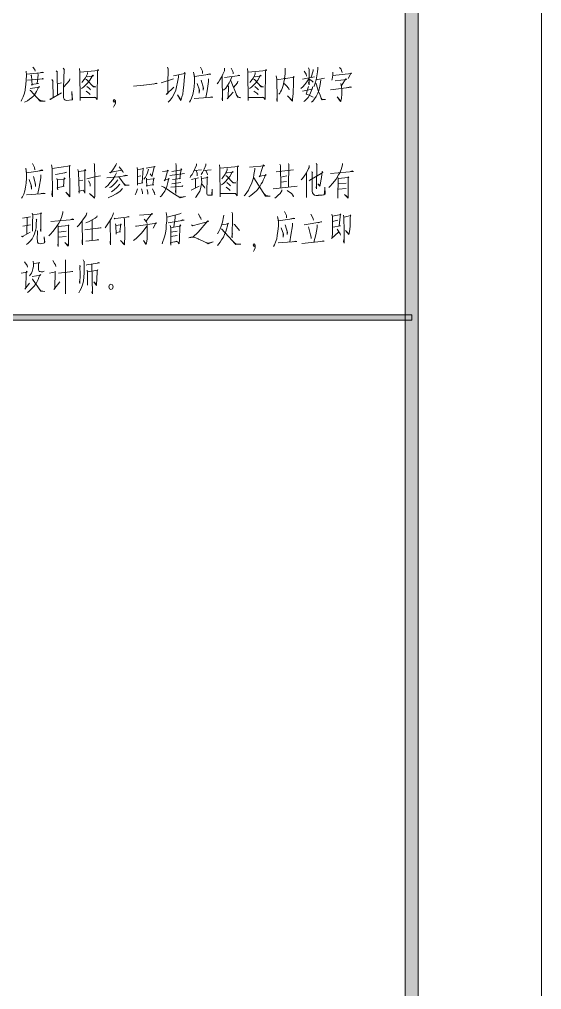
# Model space of a CAD drawing. Header units: millimetres. Extents: x 210 to 63265, y -7201 to 22496.
# Drawn here: x 61255 to 63265, y 11393 to 15126 of the extents above; entities that cross this region are included whole.
import ezdxf

# ---------------------------------------------------------------- set-up
doc = ezdxf.new("R2010")
doc.units = ezdxf.units.MM

msp = doc.modelspace()

# ---------------------------------------------------------------- hatches: boundary and pattern name
h = msp.add_hatch(color=0)
h.dxf.hatch_style = 2
h.paths.add_polyline_path([(62790.1, -6726.4), (62740, -6676.5), (62740, 21971.2), (62790.1, 22021.1)])
h = msp.add_hatch(color=0)
h.dxf.hatch_style = 2
h.paths.add_polyline_path([(60263.2, 13968.4), (60263.2, 13989.8), (62765, 13989.8), (62765, 13968.4)])

# ---------------------------------------------------------------- linework, layer by layer
at = {"color": 0, "lineweight": 0}
for points in [[(21218.6, -7201.3), (21218.6, 22496), (63265, 22496), (63265, -7201.3)], [(62790.1, -6726.4), (62740, -6676.5), (62740, 21971.2), (62790.1, 22021.1)], [(61616.3, 14097.2), (61613.8, 14104.7), (61607.8, 14107.7), (61601.9, 14104.7), (61599.4, 14097.2), (61601.9, 14089.7), (61607.8, 14086.4), (61613.8, 14089.7)], [(60263.2, 13968.4), (60263.2, 13989.8), (62765, 13989.8), (62765, 13968.4)]]:
    msp.add_lwpolyline(points, close=True, dxfattribs=at)
for points in [[(61306.7, 14942.3), (61314.4, 14932.8), (61316, 14926.3)], [(61423.7, 14938), (61428.9, 14931.7), (61427.1, 14932.8), (61425.5, 14862.8), (61425.5, 14833.1), (61425.5, 14824.5), (61427.1, 14819.4), (61430.5, 14816.1), (61434.8, 14814), (61459.5, 14816.1), (61457.7, 14848), (61458.6, 14817.2)], [(61486.5, 14936.9), (61488.3, 14923.1), (61489.9, 14814), (61489, 14825.6), (61549.3, 14825.6), (61545, 14826.7), (61536.6, 14825.6)], [(61489, 14923.1), (61560.4, 14929.6), (61557.7, 14932.8), (61556.1, 14923.1), (61555.2, 14827.8), (61554.3, 14817.2), (61548.4, 14825.6)], [(61824.9, 14942.3), (61828.3, 14933.9), (61827.4, 14936.9), (61826.5, 14876.6), (61826.5, 14840.5), (61820.6, 14836.4), (61849.4, 14865)], [(61952.1, 14942.3), (61959.6, 14926.3), (61960.5, 14917.9)], [(62045.3, 14938), (62044.6, 14927.4), (62038.5, 14914.7), (62032.6, 14903.1), (62026.7, 14893.6), (62021.7, 14885), (62016.5, 14877.7)], [(62070, 14938), (62076.8, 14925.3), (62077.5, 14922.2), (62077.5, 14916.9)], [(62132.8, 14936.9), (62134.4, 14923.1), (62136, 14814), (62135.3, 14825.6), (62195.4, 14825.6), (62191.3, 14826.7), (62182.7, 14825.6)], [(62135.3, 14923.1), (62206.5, 14929.6), (62204, 14932.8), (62202.2, 14923.1), (62201.5, 14827.8), (62200.6, 14817.2), (62194.7, 14825.6)], [(62278.6, 14938), (62277.7, 14916.9), (62276.1, 14898.8), (62276.1, 14896.6), (62273.4, 14883.9), (62270, 14871.2), (62266.8, 14859.6), (62264.1, 14853.2), (62260, 14846.9), (62257.3, 14841.5), (62253.9, 14838.3)], [(62368.4, 14940.1), (62370.2, 14932.8), (62370.2, 14874.5), (62368.4, 14881.8), (62370.2, 14888.2)], [(62385.4, 14932.8), (62385.4, 14927.4), (62378.6, 14903.1)], [(62403.3, 14942.3), (62403.3, 14936), (62402.4, 14924.2), (62399.9, 14909.3), (62397.4, 14893.6), (62394, 14880.7), (62389.7, 14869.1), (62388.8, 14865.9)], [(62487.2, 14941.2), (62493.1, 14934.9), (62495.6, 14929.6), (62496.5, 14925.3), (62497.4, 14921.1)], [(61281.3, 14926.3), (61282.2, 14911.5), (61281.3, 14891.5), (61279.7, 14875.5), (61277.9, 14856.4), (61277, 14854.2), (61274.5, 14841.5), (61270.2, 14827.8), (61265.2, 14817.2), (61262.7, 14811.8)], [(61283.1, 14914.7), (61348.4, 14922.2), (61344.1, 14923.1), (61338.2, 14921.1)], [(61287.2, 14891.5), (61348.4, 14897.7), (61345, 14898.8), (61341.6, 14896.6)], [(61299.9, 14912.6), (61301.7, 14908.3), (61304.2, 14872.3), (61302.6, 14875.5), (61328.7, 14878.8), (61323.7, 14878.8), (61327.1, 14912.6), (61326.2, 14917.9)], [(61380.6, 14894.5), (61385.6, 14887.2), (61384, 14888.2), (61385.6, 14825.6)], [(61397.4, 14928.5), (61402.6, 14923.1), (61400.8, 14924.2), (61401.7, 14834.2)], [(61449.3, 14897.7), (61448.4, 14890.4), (61426.4, 14865.9)], [(61512.8, 14906.3), (61516.2, 14905.2), (61540, 14908.3), (61537.5, 14911.5), (61526.4, 14891.5), (61518, 14880.7), (61510.3, 14872.3), (61502.6, 14865), (61494.2, 14859.6)], [(61517.1, 14922.2), (61517.1, 14916.9), (61509.4, 14900.9), (61500.1, 14888.2), (61495.8, 14882.9)], [(61511.2, 14894.5), (61513.7, 14894.5), (61540, 14866.9), (61549.3, 14866.9), (61540, 14869.1), (61535.7, 14871.2)], [(61801.1, 14881.8), (61848.5, 14897.7)], [(61867.3, 14910.4), (61867.3, 14903.1), (61863.9, 14883.9), (61860.5, 14865.9), (61857.1, 14853.2), (61851.2, 14839.4), (61843.5, 14825.6), (61835.1, 14815.1), (61827.4, 14807.7)], [(61848.5, 14908.3), (61891.8, 14917.9), (61890.9, 14922.2), (61893.6, 14917.9), (61891.8, 14916.9), (61889.3, 14891.5), (61888.4, 14872.3), (61885.9, 14854.2), (61884.3, 14838.3), (61880.9, 14827.8), (61878.2, 14818.3), (61876.6, 14814), (61863.9, 14835.3), (61876.6, 14816.1)], [(61977.5, 14913.6), (61988.6, 14916.9), (61992, 14914.7), (61990.2, 14914.7), (61929.2, 14906.3), (61925.8, 14923.1), (61929.2, 14902), (61929.2, 14885), (61927.4, 14865.9), (61924.9, 14850.1), (61922.4, 14836.4), (61918.1, 14823.5), (61913.8, 14814), (61909.7, 14807.7)], [(61983.4, 14897.7), (61983.4, 14887.2), (61977.5, 14851), (61972.5, 14825.6)], [(62036, 14909.3), (62036.9, 14812.9), (62036, 14819.4), (62036.9, 14831)], [(62073.4, 14905.2), (62067.5, 14892.5), (62063.2, 14881.8), (62056.4, 14871.2), (62049.6, 14861.8), (62041.2, 14853.2)], [(62045.3, 14902), (62103.8, 14910.4), (62099.7, 14911.5), (62092.9, 14909.3)], [(62068.2, 14893.6), (62094.5, 14826.7), (62108.1, 14824.5), (62096.3, 14827.8), (62090.2, 14837.2)], [(62158.9, 14906.3), (62162.3, 14905.2), (62186.1, 14908.3), (62183.6, 14911.5), (62172.5, 14891.5), (62164.1, 14880.7), (62156.4, 14872.3), (62148.9, 14865), (62140.3, 14859.6)], [(62163.2, 14922.2), (62163.2, 14916.9), (62155.7, 14900.9), (62146.2, 14888.2), (62142.1, 14882.9)], [(62157.3, 14894.5), (62159.8, 14894.5), (62186.1, 14866.9), (62195.4, 14866.9), (62186.1, 14869.1), (62181.8, 14871.2)], [(62243, 14909.3), (62245.5, 14895.6), (62248, 14820.4), (62248, 14809.7), (62246.4, 14816.1), (62247.1, 14829.9)], [(62246.4, 14893.6), (62278.6, 14898.8), (62280.2, 14898.8), (62313.3, 14903.1), (62310.8, 14906.3), (62309.9, 14904.2), (62309.9, 14881.8), (62309.9, 14862.8), (62309.2, 14860.7), (62309.2, 14842.6), (62309.2, 14840.5), (62307.4, 14828.8), (62306.5, 14819.4), (62305.8, 14810.8), (62287, 14832.1), (62304.9, 14814), (62306.5, 14824.5)], [(62369.3, 14897.7), (62361.6, 14886.1), (62354.1, 14875.5), (62346.4, 14866.9), (62338.7, 14859.6)], [(62345.5, 14896.6), (62391.3, 14905.2)], [(62350.7, 14926.3), (62358.4, 14914.7), (62360, 14907.4)], [(62370.2, 14895.6), (62380.4, 14889.3), (62385.4, 14883.9)], [(62415.1, 14893.6), (62412.6, 14875.5), (62410.1, 14862.8), (62407.4, 14852.1), (62404, 14842.6), (62397.4, 14829.9), (62391.3, 14820.4), (62384.5, 14811.8), (62379.5, 14807.7)], [(62398.1, 14893.6), (62429.6, 14899.9)], [(62461.8, 14923.1), (62461.8, 14911.5), (62460.9, 14903.1), (62459.3, 14896.6), (62457.5, 14891.5)], [(62461.8, 14910.4), (62533, 14917.9), (62532.1, 14920.1), (62521.2, 14898.8)], [(62470.2, 14889.3), (62514.4, 14894.5), (62511.9, 14897.7), (62494.9, 14871.2)], [(61296.5, 14860.7), (61333, 14865), (61330.5, 14868), (61326.2, 14858.5), (61321.2, 14848), (61316.9, 14841.5), (61311.9, 14834.2), (61311.9, 14833.1), (61303.3, 14825.6), (61294.9, 14819.4), (61286.3, 14812.9), (61275.4, 14807.7)], [(61417.8, 14881.8), (61401.7, 14877.7)], [(61515.3, 14868), (61524.8, 14860.7), (61528.9, 14855.3)], [(61694.3, 14869.1), (61733.3, 14873.4), (61734.1, 14873.4), (61785, 14878.8), (61781.6, 14880.7), (61771.4, 14876.6)], [(61939.4, 14879.6), (61948.7, 14854.2), (61947.8, 14842.6), (61946.9, 14857.5)], [(61955.5, 14891.5), (61963.9, 14861.8), (61963, 14853.2), (61962.3, 14868)], [(62058, 14871.2), (62059.8, 14868), (62058.9, 14825.6), (62055.5, 14820.4), (62077.5, 14845.8)], [(62096.3, 14888.2), (62094.5, 14881.8), (62079.3, 14863.9)], [(62161.6, 14868), (62170.9, 14860.7), (62175.2, 14855.3)], [(62274.3, 14878.8), (62283.6, 14870.2), (62291.3, 14861.8), (62293.8, 14855.3), (62292.2, 14859.6)], [(62345.5, 14850.1), (62382, 14857.5), (62382.9, 14866.9), (62382.9, 14862.8), (62378.6, 14850.1), (62372.7, 14836.4), (62366.8, 14825.6), (62360, 14819.4), (62354.1, 14812.9), (62349.8, 14809.7)], [(62367.7, 14868), (62358.4, 14838.3), (62364.3, 14836.4), (62371.1, 14834.2), (62377.9, 14831), (62386.3, 14826.7)], [(62396.5, 14879.6), (62398.1, 14877.7), (62406.7, 14848), (62412.6, 14834.2), (62418.5, 14819.4), (62420.3, 14816.1), (62433, 14817.2), (62420.3, 14818.3), (62416, 14824.5)], [(62453.2, 14855.3), (62533, 14865), (62528, 14865.9), (62516, 14862.8)], [(62492.4, 14878.8), (62494, 14873.4), (62495.6, 14866.9), (62496.5, 14856.4), (62496.5, 14845.8), (62496.5, 14834.2), (62495.6, 14826.7), (62494.9, 14821.5), (62494, 14816.1), (62492.4, 14811.8), (62491.5, 14809.7), (62478.8, 14827.8), (62492.4, 14811.8)], [(61295.8, 14853.2), (61298.3, 14852.1), (61335.5, 14811.8), (61354.3, 14811.8), (61353.4, 14811.8), (61336.4, 14814), (61328.7, 14819.4)], [(61372.9, 14820.4), (61375.4, 14818.3), (61377.9, 14820.4), (61417.8, 14843.7)], [(61511.9, 14850.1), (61523, 14842.6), (61528.2, 14837.2)], [(61617.1, 14788.6), (61620.5, 14792.9), (61624.8, 14802.4), (61624.8, 14812.9), (61620.5, 14818.3), (61616.3, 14812.9), (61620.5, 14807.7), (61624.8, 14812.9)], [(61928.3, 14821.5), (62000.4, 14826.7), (61996.1, 14827.8), (61985.9, 14825.6)], [(62158.2, 14850.1), (62169.1, 14842.6), (62174.3, 14837.2)], [(61305.8, 14572.1), (61313.5, 14556.2), (61314.4, 14547.8)], [(61378.8, 14565.9), (61381.3, 14552.1), (61381.3, 14547.8), (61382.2, 14461.9), (61382.2, 14443.9), (61380.6, 14452.4), (61382.2, 14471.4)], [(61381.3, 14552.1), (61450.9, 14562.6), (61449.3, 14564.8), (61448.4, 14561.6), (61450, 14471.4), (61450, 14468.2), (61450, 14458.7), (61449.3, 14447.1), (61449.3, 14442.8), (61433.9, 14460.9), (61448.4, 14447.1), (61449.3, 14454.4)], [(61543.4, 14572.1), (61545, 14567.8), (61545.9, 14509.7), (61545.9, 14473.6), (61545.9, 14447.1), (61544.3, 14437.6), (61525.5, 14456.6), (61544.3, 14439.6)], [(61629, 14571.1), (61626.4, 14564.8), (61615.5, 14547.8), (61606.1, 14536.2), (61602.7, 14537.2), (61649.3, 14545.7), (61640, 14558.4), (61653.6, 14540.3), (61655.3, 14537.2)], [(61743.5, 14554.1), (61777.3, 14559.4), (61775.7, 14560.5), (61773.2, 14552.1), (61768, 14530.8), (61766.4, 14524.5), (61764.6, 14522.4), (61758.7, 14531.9)], [(61858, 14571.1), (61858.7, 14563.7), (61858, 14456.6), (61856.2, 14464.1), (61858, 14473.6)], [(61937.6, 14570), (61937.6, 14564.8), (61925.8, 14539.4), (61920.6, 14529.7), (61915.6, 14523.5), (61912.2, 14518.1)], [(61973.2, 14570), (61972.5, 14564.8), (61966.4, 14549.9), (61959.6, 14537.2), (61955.5, 14528.7)], [(62024.9, 14566.9), (62026.7, 14553.2), (62028.3, 14443.9), (62027.6, 14455.5), (62087.7, 14455.5), (62083.6, 14456.6), (62075, 14455.5)], [(62027.6, 14553.2), (62098.8, 14559.4), (62096.3, 14562.6), (62094.5, 14553.2), (62093.6, 14457.6), (62092.9, 14447.1), (62087, 14455.5)], [(62140.3, 14557.3), (62198.1, 14562.6), (62193.8, 14566.9), (62192, 14560.5), (62186.1, 14540.3), (62180.2, 14520.2), (62178.6, 14522.4), (62180.2, 14522.4), (62204.7, 14526.5), (62202.2, 14529.7), (62198.1, 14518.1), (62193.8, 14507.5), (62190.4, 14500), (62186.1, 14493.8), (62180.2, 14483), (62174.3, 14474.6), (62167.5, 14466.2), (62161.6, 14460.9), (62153.9, 14454.4), (62145.5, 14448.2), (62138.7, 14442.8)], [(62258.2, 14568.9), (62260, 14563.7), (62261.6, 14478.9)], [(62291.3, 14572.1), (62292.2, 14568.9), (62291.3, 14481.1)], [(62370.2, 14563.7), (62371.1, 14556.2), (62368.4, 14552.1), (62360, 14536.2), (62350.7, 14522.4), (62345.5, 14513.8), (62339.6, 14508.6)], [(62397.4, 14571.1), (62401.5, 14565.9), (62399.9, 14566.9), (62399, 14473.6), (62398.1, 14478.9), (62399, 14486.3)], [(62499, 14572.1), (62499, 14566.9), (62494, 14548.9), (62489, 14536.2), (62483.8, 14527.6), (62474.5, 14511.7), (62460.9, 14494.8), (62451.6, 14484.1), (62445.7, 14478.9)], [(61331.4, 14543.5), (61342.3, 14546.7), (61345.7, 14544.6), (61344.1, 14544.6), (61283.1, 14536.2), (61279.7, 14553.2), (61283.1, 14531.9), (61283.1, 14514.9), (61281.3, 14495.9), (61278.8, 14480), (61276.3, 14466.2), (61272, 14453.5), (61267.7, 14443.9), (61263.4, 14437.6)], [(61309.2, 14521.3), (61317.8, 14491.6), (61316.9, 14483), (61316, 14497.9)], [(61337.3, 14527.6), (61337.3, 14517), (61331.4, 14481.1), (61326.2, 14455.5)], [(61394.2, 14529.7), (61395.8, 14529.7), (61435.7, 14537.2), (61434.8, 14538.3), (61429.8, 14536.2)], [(61480.6, 14548.9), (61483.1, 14538.3), (61485.6, 14465.2), (61485.6, 14457.6), (61484, 14465.2), (61501.9, 14469.3), (61507.8, 14457.6), (61506.9, 14504.3), (61506.9, 14548.9), (61511.2, 14544.6), (61484, 14540.3)], [(61514.6, 14512.7), (61545.9, 14520.2), (61567.9, 14524.5)], [(61629, 14535.1), (61623, 14522.4), (61615.5, 14509.7), (61605.3, 14497.9), (61596, 14487.3), (61589.2, 14482.1), (61584.9, 14478.9)], [(61591.7, 14517), (61634.1, 14520.2), (61671.4, 14525.4), (61665.4, 14526.5), (61656.1, 14523.5)], [(61638.3, 14520.2), (61662.1, 14487.3), (61678.2, 14488.4), (61662.1, 14489.5), (61657, 14494.8)], [(61708.7, 14556.2), (61710.4, 14547.8), (61710.4, 14517), (61710.4, 14488.4), (61709.5, 14493.8), (61729.9, 14496.8), (61727.4, 14496.8), (61731.6, 14554.1), (61732.4, 14552.1), (61710.4, 14547.8)], [(61711.2, 14521.3), (61723.1, 14524.5)], [(61752.8, 14549.9), (61748.5, 14536.2), (61744.3, 14526.5), (61740.1, 14519.2), (61734.1, 14511.7)], [(61806.2, 14540.3), (61829, 14543.5), (61825.7, 14545.7), (61824, 14537.2), (61814.7, 14505.4), (61812.9, 14507.5), (61831.7, 14512.7), (61829.9, 14514.9), (61826.5, 14497.9), (61823.1, 14483), (61819, 14473.6), (61814.7, 14465.2), (61807.9, 14454.4), (61802, 14447.1), (61797.7, 14442.8)], [(61834.2, 14525.4), (61890.2, 14533)], [(61841.9, 14541.4), (61880.9, 14547.8), (61877.5, 14552.1), (61872.3, 14512.7), (61874.8, 14513.8), (61844.4, 14509.7)], [(61929.2, 14544.6), (61956.2, 14547.8)], [(61955.5, 14522.4), (61956.2, 14512.7), (61957.1, 14499), (61955.5, 14486.3), (61953, 14473.6), (61949.6, 14465.2), (61945.3, 14457.6), (61939.4, 14449.2), (61935.1, 14442.8), (61932.6, 14440.6)], [(61936, 14544.6), (61939.4, 14534), (61940.1, 14530.8), (61940.1, 14524.5)], [(61957.1, 14513.8), (61980, 14518.1), (61977.5, 14520.2), (61977.5, 14513.8), (61976.6, 14463), (61976.6, 14455.5), (61978.4, 14451.4), (61980.9, 14449.2), (61984.3, 14449.2), (61995.4, 14450.3), (61997, 14451.4), (61997, 14472.5), (61995.4, 14451.4)], [(61964.8, 14544.6), (61993.6, 14547.8)], [(61973.2, 14544.6), (61978.4, 14533), (61979.1, 14527.6)], [(62051.2, 14536.2), (62054.6, 14535.1), (62078.4, 14538.3), (62075.9, 14541.4), (62064.8, 14521.3), (62056.4, 14510.8), (62048.7, 14502.2), (62041.2, 14494.8), (62032.6, 14489.5)], [(62055.5, 14552.1), (62055.5, 14546.7), (62047.8, 14530.8), (62038.5, 14518.1), (62034.4, 14512.7)], [(62049.6, 14524.5), (62052.1, 14524.5), (62078.4, 14496.8), (62087.7, 14496.8), (62078.4, 14499), (62074.1, 14501.1)], [(62161.6, 14554.1), (62161.6, 14548.9), (62158.2, 14528.7), (62155.7, 14517), (62152.3, 14505.4), (62148, 14492.7), (62142.8, 14482.1), (62136.9, 14469.3), (62131, 14459.8), (62124.2, 14451.4), (62120.8, 14447.1)], [(62243, 14539.4), (62310.8, 14547.8)], [(62261.6, 14519.2), (62284.5, 14523.5)], [(62360.9, 14536.2), (62360.9, 14440.6), (62360, 14449.2), (62360.9, 14460.9)], [(62370.2, 14506.5), (62371.8, 14505.4), (62372.7, 14507.5), (62422.8, 14537.2), (62420.3, 14540.3), (62417.6, 14518.1), (62416, 14504.3), (62414.2, 14495.9), (62413.5, 14489.5), (62411.7, 14484.1), (62404, 14493.8), (62411.7, 14486.3), (62412.6, 14488.4)], [(62381.3, 14540.3), (62383.8, 14535.1), (62382, 14537.2), (62382, 14472.5), (62382, 14465.2), (62383.8, 14458.7), (62385.4, 14454.4), (62387.9, 14452.4), (62390.6, 14450.3), (62397.4, 14448.2), (62405.8, 14448.2), (62406.7, 14449.2), (62420.3, 14450.3), (62426.9, 14451.4), (62432.1, 14454.4), (62430.3, 14480), (62429.6, 14454.4), (62426.9, 14451.4)], [(62453.2, 14533), (62541.4, 14541.4), (62536.4, 14543.5)], [(62482.2, 14513.8), (62521.2, 14518.1), (62521.2, 14520.2), (62522.8, 14518.1), (62521.2, 14517), (62521.2, 14442.8), (62520.3, 14438.7), (62506.7, 14452.4), (62520.3, 14440.6)], [(62536.4, 14543.5), (62529.6, 14540.3)], [(61293.1, 14509.7), (61302.6, 14484.1), (61301.7, 14472.5), (61300.8, 14487.3)], [(61399.2, 14513.8), (61401.7, 14506.5), (61402.6, 14477.9), (61403.5, 14470.3), (61400.8, 14477.9), (61428, 14484.1), (61426.4, 14484.1), (61424.6, 14483), (61428, 14517), (61431.4, 14513.8), (61426.4, 14511.7), (61401.7, 14508.6)], [(61484.9, 14505.4), (61500.1, 14507.5)], [(61521.4, 14505.4), (61527.3, 14492.7), (61527.3, 14484.1)], [(61634.1, 14508.6), (61624.8, 14496.8), (61615.5, 14487.3), (61606.9, 14481.1), (61602.7, 14478.9)], [(61642.5, 14491.6), (61629.8, 14478.9), (61619.6, 14470.3), (61609.5, 14463)], [(61744.3, 14514.9), (61745.1, 14508.6), (61746, 14483), (61744.3, 14486.3), (61772.3, 14489.5), (61768.9, 14490.6), (61772.3, 14517), (61774, 14512.7), (61745.1, 14509.7)], [(61802.8, 14484.1), (61811.3, 14480), (61818.1, 14476.8), (61828.3, 14470.3), (61838.5, 14463), (61851.9, 14453.5), (61863, 14447.1), (61864.8, 14446), (61874.1, 14439.6), (61895.2, 14444.9), (61894.3, 14444.9), (61874.8, 14441.7), (61865.5, 14444.9)], [(61837.6, 14480), (61885, 14484.1), (61882.5, 14485.2), (61880, 14483)], [(61841.9, 14493.8), (61876.6, 14499)], [(61916.5, 14469.3), (61947.8, 14484.1)], [(61918.1, 14509.7), (61945.3, 14516)], [(61933.3, 14511.7), (61933.3, 14476.8)], [(61957.1, 14491.6), (61967.3, 14481.1), (61969.1, 14476.8)], [(62053.9, 14497.9), (62063.2, 14490.6), (62067.5, 14485.2)], [(62158.2, 14517), (62202.2, 14446), (62220.1, 14446), (62204, 14448.2), (62202.2, 14449.2), (62195.4, 14457.6)], [(62231.9, 14473.6), (62324.4, 14484.1)], [(62260.7, 14500), (62283.6, 14502.2)], [(62480.4, 14518.1), (62482.2, 14513.8), (62481.3, 14443.9), (62481.3, 14437.6), (62480.4, 14443.9), (62481.3, 14451.4)], [(62512.6, 14495.9), (62482.9, 14492.7)], [(61282.2, 14451.4), (61354.3, 14456.6), (61350, 14457.6), (61339.8, 14455.5)], [(61652.7, 14475.7), (61641.7, 14464.1), (61628.2, 14454.4), (61611.2, 14446), (61601.9, 14441.7), (61597.6, 14439.6)], [(61709.5, 14474.6), (61706.1, 14463), (61703.6, 14455.5), (61701.1, 14451.4)], [(61724.8, 14473.6), (61729, 14460.9), (61729, 14454.4)], [(61746.9, 14471.4), (61750.3, 14459.8), (61750.3, 14453.5)], [(61767.2, 14473.6), (61772.3, 14463), (61774.8, 14458.7), (61776.5, 14451.4)], [(62050.5, 14480), (62061.4, 14472.5), (62066.6, 14467.3)], [(62265.9, 14470.3), (62265.9, 14466.2), (62259.1, 14456.6), (62251.4, 14449.2), (62243.9, 14441.7), (62237.8, 14437.6)], [(62285.4, 14468.2), (62302.4, 14455.5), (62309.2, 14448.2), (62310.8, 14442.8), (62304.9, 14452.4)], [(62482.9, 14472.5), (62512.6, 14475.7)], [(61305.1, 14380.7), (61306.7, 14373.4), (61305.8, 14343.7), (61305.8, 14310.8), (61305.8, 14316.1), (61305.8, 14324.5)], [(61307.6, 14374.5), (61340.7, 14378.6), (61338.2, 14381.8), (61337.3, 14376.4), (61337.3, 14323.5), (61337.3, 14309.7), (61336.4, 14316.1), (61337.3, 14322.4)], [(61422.1, 14387.2), (61422.1, 14381.8), (61417.1, 14363.7), (61411.9, 14351), (61406.9, 14342.6), (61397.4, 14326.7), (61384, 14309.7), (61374.5, 14299.1), (61368.6, 14293.8)], [(61514.6, 14381.8), (61511.9, 14373.4), (61509.4, 14369.1), (61499.2, 14355.3), (61492.4, 14344.8), (61485.6, 14336.2), (61478.1, 14327.8)], [(61555.2, 14370.2), (61553.6, 14366.9), (61546.8, 14361.8), (61535.7, 14355.3), (61523.9, 14348.9), (61515.3, 14344.8), (61511.2, 14343.7)], [(61617.1, 14381.8), (61616.3, 14376.4), (61609.5, 14361.8), (61601, 14346.9), (61592.6, 14335.1), (61585.8, 14324.5)], [(61718, 14372.3), (61768, 14376.4), (61765.5, 14379.6), (61742.6, 14348.9)], [(61820.6, 14382.9), (61823.1, 14368), (61823.1, 14360.7), (61822.3, 14349.9), (61820.6, 14336.2), (61819.7, 14319.4), (61817.2, 14304.5), (61814.7, 14292.7), (61811.3, 14281.1), (61807.9, 14271.6), (61804.5, 14263)], [(61877.5, 14380.7), (61873.2, 14377.5), (61824, 14364.8)], [(61855.3, 14371.2), (61855.3, 14362.6), (61850.3, 14327.8)], [(61944.4, 14377.5), (61950.3, 14365.9), (61953.7, 14360.7), (61954.6, 14356.4)], [(62041.9, 14373.4), (62041.2, 14366.9), (62036.9, 14345.8), (62031.7, 14331), (62027.6, 14320.2), (62022.4, 14309.7), (62017.4, 14301.3)], [(62073.4, 14383.9), (62075.9, 14378.6), (62075, 14373.4), (62074.1, 14285.4), (62073.4, 14290.7), (62075, 14302.4)], [(62275.2, 14387.2), (62282.9, 14371.2), (62283.6, 14362.6)], [(62377, 14376.4), (62383.8, 14364.8), (62386.3, 14358.5), (62387.2, 14353.2)], [(62458.4, 14376.4), (62460, 14365.9), (62460, 14334), (62460, 14307.5), (62460, 14304.5), (62459.3, 14285.4), (62456.6, 14283.2), (62483.8, 14307.5), (62484.7, 14308.6), (62478.8, 14319.4), (62489.7, 14301.3), (62491.5, 14295.9)], [(62460, 14369.1), (62492.4, 14375.5), (62490.6, 14377.5), (62486.3, 14332.1), (62490.6, 14332.1), (62461.8, 14326.7)], [(62502.4, 14373.4), (62504.2, 14363.7), (62505.1, 14312.9), (62505.1, 14309.7), (62505.1, 14265.1), (62503.3, 14271.6), (62505.1, 14283.2)], [(62505.1, 14364.8), (62530.5, 14371.2), (62529.6, 14374.5), (62528.7, 14358.5), (62528, 14328.8), (62525.3, 14309.7), (62524.6, 14302.4), (62523.7, 14298.1), (62511, 14314), (62523.7, 14301.3)], [(61298.3, 14366.9), (61267.7, 14360.7)], [(61268.6, 14329.9), (61298.3, 14336.2)], [(61319.4, 14357.5), (61322.8, 14354.2), (61321.2, 14354.2), (61320.3, 14338.3), (61319.4, 14324.5), (61317.8, 14314), (61316, 14309.7), (61313.5, 14301.3), (61309.2, 14291.6), (61304.2, 14281.1), (61297.4, 14272.7), (61289.7, 14265.1), (61282.2, 14260)], [(61284.7, 14362.6), (61283.8, 14300.2)], [(61376.3, 14347.8), (61464.5, 14356.4), (61459.5, 14358.5)], [(61403.5, 14333.1), (61405.1, 14328.8), (61404.2, 14258.9), (61404.2, 14252.4), (61403.5, 14258.9), (61404.2, 14266.2)], [(61405.1, 14328.8), (61444.1, 14333.1), (61444.1, 14335.1), (61445.9, 14333.1), (61444.1, 14332.1), (61444.1, 14257.8), (61443.2, 14253.5), (61429.8, 14267.3), (61443.2, 14255.7)], [(61459.5, 14358.5), (61452.7, 14355.3)], [(61497.6, 14352.1), (61498.5, 14258.9), (61496.7, 14267.3), (61497.6, 14277.8)], [(61535.7, 14354.2), (61535.7, 14275.9)], [(61605.3, 14353.2), (61606.1, 14258.9), (61604.4, 14267.3), (61606.1, 14278.9)], [(61620.5, 14360.7), (61623, 14358.5), (61624.8, 14359.6), (61677.3, 14366.9), (61674.8, 14368), (61667.2, 14364.8)], [(61624.8, 14339.4), (61626.4, 14333.1), (61628.2, 14299.1), (61627.3, 14305.4), (61628.2, 14306.5), (61645.1, 14308.6), (61641.7, 14308.6), (61645.9, 14339.4), (61646.8, 14336.2), (61643.4, 14336.2), (61627.3, 14333.1)], [(61658.7, 14361.8), (61660.4, 14357.5), (61661.2, 14301.3), (61661.2, 14283.2), (61660.4, 14271.6), (61660.4, 14264.1), (61659.5, 14258.9), (61645.1, 14274.8), (61658.7, 14261), (61660.4, 14264.1)], [(61702.8, 14331), (61706.1, 14329.9), (61783.3, 14341.5), (61781.6, 14344.8), (61769.8, 14322.4)], [(61746.9, 14336.2), (61746.9, 14281.1), (61746, 14272.7), (61745.1, 14265.1), (61743.5, 14261), (61741.7, 14261), (61732.4, 14275.9), (61742.6, 14262.1)], [(61735.8, 14357.5), (61743.5, 14348.9), (61745.1, 14346.9), (61747.7, 14340.5)], [(61827.4, 14343.7), (61889.3, 14353.2), (61883.4, 14354.2), (61879.1, 14351)], [(61835.1, 14333.1), (61837.6, 14324.5), (61837.6, 14257.8), (61836.7, 14267.3), (61863.9, 14271.6), (61861.4, 14272.7), (61851.9, 14270.5)], [(61836.7, 14324.5), (61876.6, 14332.1), (61874.1, 14335.1), (61873.2, 14327.8), (61871.4, 14278.9), (61870.7, 14262.1), (61865.5, 14269.4)], [(61917.2, 14336.2), (61923.3, 14332.1), (61924.9, 14333.1), (61983.4, 14347.8), (61980.9, 14351), (61943.5, 14307.5), (61942.8, 14307.5), (61923.3, 14287.5), (61915.6, 14287.5), (61907.9, 14285.4), (61915.6, 14286.4), (61922.4, 14287.5), (61927.4, 14287.5), (61943.5, 14281.1), (61945.3, 14280), (61962.3, 14272.7), (61978.4, 14265.1), (61982.5, 14263), (62001.3, 14270.5), (61982.5, 14265.1), (61975, 14267.3)], [(62033.5, 14335.1), (62060.7, 14339.4), (62058, 14341.5), (62056.4, 14332.1), (62053, 14318.3), (62049.6, 14309.7), (62044.6, 14298.1), (62040.3, 14288.6), (62033.5, 14277.8), (62028.3, 14269.4), (62022.4, 14262.1), (62018.3, 14256.7)], [(62080.9, 14338.3), (62082.7, 14337.2), (62097.9, 14320.2), (62102.2, 14314)], [(62300.6, 14358.5), (62311.7, 14361.8), (62315.1, 14359.6), (62313.3, 14359.6), (62252.3, 14351), (62248.9, 14368), (62252.3, 14346.9), (62252.3, 14329.9), (62250.5, 14310.8), (62248, 14294.8), (62245.5, 14281.1), (62241.2, 14268.4), (62237.1, 14258.9), (62232.8, 14252.4)], [(62278.6, 14336.2), (62287, 14306.5), (62286.3, 14298.1), (62285.4, 14312.9)], [(62306.5, 14342.6), (62306.5, 14332.1), (62300.6, 14295.9), (62295.6, 14270.5)], [(62350.7, 14336.2), (62419.4, 14346.9), (62416, 14346.9), (62405.8, 14343.7)], [(62400.8, 14336.2), (62400.8, 14325.6), (62395.6, 14297), (62388.8, 14268.4)], [(62460.9, 14348.9), (62480.4, 14353.2)], [(61263.4, 14291.6), (61266.8, 14289.7), (61269.5, 14291.6), (61296.5, 14307.5)], [(61323.7, 14314), (61325.5, 14309.7), (61324.6, 14307.5), (61323.7, 14281.1), (61324.6, 14274.8), (61325.5, 14268.4), (61328, 14265.1), (61330.5, 14264.1), (61335.5, 14263), (61348.4, 14265.1), (61351.6, 14266.2), (61353.4, 14268.4), (61350.9, 14289.7), (61352.5, 14268.4), (61350.9, 14266.2)], [(61435.7, 14310.8), (61406, 14307.5)], [(61507.8, 14316.1), (61569.7, 14323.5), (61566.3, 14324.5), (61557.7, 14322.4)], [(61746, 14329.9), (61735.8, 14316.1), (61724.8, 14303.4), (61713.8, 14291.6), (61704.5, 14283.2), (61695.1, 14275.9)], [(61837.6, 14307.5), (61862.1, 14311.8)], [(62033.5, 14320.2), (62087.7, 14260), (62107.2, 14261), (62106.5, 14261), (62088.6, 14262.1), (62079.3, 14269.4)], [(62262.5, 14324.5), (62271.8, 14299.1), (62270.9, 14287.5), (62270, 14302.4)], [(62367.7, 14327.8), (62376.1, 14297), (62377.9, 14288.6), (62377.9, 14283.2)], [(61406, 14287.5), (61435.7, 14290.7)], [(61511.2, 14272.7), (61561.1, 14277.8), (61557, 14278.9), (61551, 14276.8)], [(61862.1, 14294.8), (61837.6, 14290.7)], [(62155.7, 14233.5), (62158.9, 14237.6), (62163.2, 14247.3), (62163.2, 14257.8), (62158.9, 14263), (62154.8, 14257.8), (62158.9, 14252.4), (62163.2, 14257.8)], [(62251.4, 14266.2), (62323.5, 14271.6), (62319.2, 14272.7), (62309.2, 14270.5)], [(62342.1, 14264.1), (62428.7, 14272.7), (62424.4, 14273.7), (62415.1, 14271.6)], [(61275.4, 14193.6), (61285.6, 14178.7), (61287.2, 14172.3)], [(61308.5, 14195.7), (61309.2, 14186.1), (61309.2, 14175.5), (61307.6, 14166), (61305.1, 14156.4), (61301.7, 14150.1), (61298.3, 14144.8), (61294, 14139.6)], [(61310.1, 14187.2), (61333, 14189.3), (61331.4, 14192.5), (61328.7, 14184.1), (61328.7, 14176.6), (61328.7, 14170.3), (61328.7, 14162.8), (61329.6, 14159.6), (61331.4, 14156.4), (61334.8, 14155.5), (61338.9, 14154.4), (61345, 14154.4), (61348.4, 14155.5), (61350.9, 14157.5)], [(61384, 14197.9), (61390.8, 14187.2), (61394.2, 14182), (61395.8, 14175.5)], [(61432.3, 14200.9), (61433.2, 14193.6), (61433.2, 14069.6), (61432.3, 14078), (61433.2, 14088.6)], [(61501, 14200.9), (61505.3, 14193.6), (61504.4, 14195.7), (61504.4, 14173.4), (61504.4, 14172.3), (61504.4, 14150.1), (61503.5, 14135.3), (61501.9, 14118.3), (61498.5, 14104.5), (61493.3, 14090.7), (61488.3, 14081.2), (61484, 14073.7)], [(61512.8, 14180.9), (61514.6, 14182), (61563.8, 14189.3), (61560.4, 14190.4), (61554.3, 14188.2)], [(61534.1, 14184.1), (61536.6, 14069.6), (61534.8, 14074.8), (61535.7, 14080.2)], [(61262.7, 14149), (61285.6, 14153.3), (61282.2, 14157.5), (61281.3, 14149), (61280.4, 14092.9), (61276.3, 14088.6), (61294, 14110.9)], [(61371.3, 14150.1), (61394.9, 14154.4), (61393.3, 14156.4), (61391.5, 14090.7), (61388.1, 14086.4), (61411, 14116.1)], [(61406, 14150.1), (61461.1, 14155.5), (61457.7, 14156.4), (61450.9, 14154.4)], [(61487.4, 14180.9), (61489, 14175.5), (61488.3, 14173.4), (61489, 14145.8), (61487.4, 14109.9), (61486.5, 14116.1), (61488.3, 14122.6)], [(61516.2, 14161.7), (61518, 14152.3), (61518, 14128.8), (61517.1, 14103.4), (61517.1, 14106.6), (61518, 14114)], [(61518.7, 14154.4), (61557.7, 14160.7), (61556.1, 14162.8), (61555.2, 14157.5), (61553.6, 14124.7), (61552.7, 14108.8), (61551.8, 14102.4), (61542.5, 14116.1), (61551.8, 14105.6)], [(61305.1, 14136.3), (61338.2, 14141.7), (61335.5, 14144.8), (61332.1, 14136.3), (61328, 14125.8), (61323.7, 14117.2), (61319.4, 14109.9), (61312.6, 14100.2), (61305.1, 14091.8), (61297.4, 14084.5), (61291.5, 14079.1), (61286.3, 14075.9)], [(61304.2, 14126.9), (61305.8, 14126.9), (61337.3, 14080.2), (61353.4, 14079.1), (61337.3, 14082.3), (61333, 14086.4)]]:
    msp.add_lwpolyline(points, dxfattribs=at)

doc.saveas('drawing.dxf')
